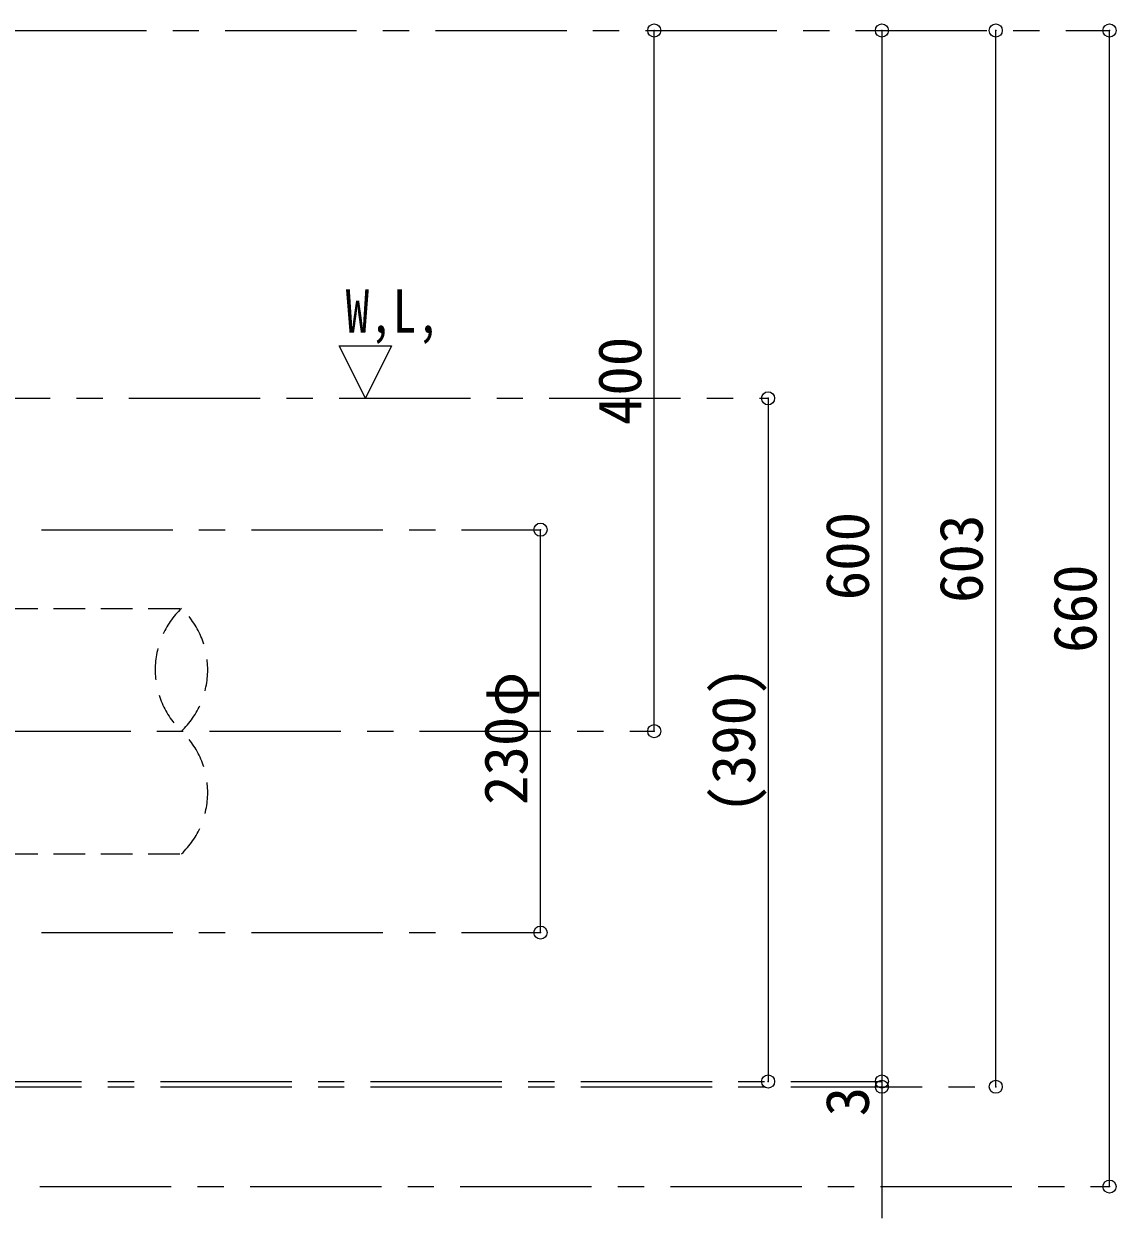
# Model space of a CAD drawing. Units: millimetres at full size, sheet at 1:15. Extents: x -3358 to 2717, y -2083 to 2132.
# Drawn here: x -381 to 243, y -1253 to -572 of the extents above; entities that cross this region are included whole.
import ezdxf
from ezdxf.enums import TextEntityAlignment as Align

# ---------------------------------------------------------------- set-up
doc = ezdxf.new("R2010")
doc.units = ezdxf.units.MM
doc.header["$LTSCALE"] = 15
doc.header["$PDMODE"] = 32
doc.header["$PDSIZE"] = 7.5
doc.linetypes.add('CHAIN1', pattern=[8, 5, -1, 1, -1])
doc.linetypes.add('DASHED1', pattern=[1.8, 1.2, -0.6])
doc.layers.add('0-0_ﾚｲﾔ1', color=4, linetype='Continuous', lineweight=9)
doc.styles.add('ＭＳ ゴシック', font='')
doc.styles.get('ＭＳ ゴシック').set_extended_font_data('MS Gothic')

msp = doc.modelspace()

# ---------------------------------------------------------------- linework, layer by layer
at = {"layer": '0-0_ﾚｲﾔ1', "linetype": 'CHAIN1'}
for p, q in [((-865.88, -575.45), (239.12, -575.45)), ((-1040.88, -785.45), (44.12, -785.45)), ((-370.88, -860.45), (-85.88, -860.45)), ((-1114.88, -975.45), (-20.88, -975.45)), ((-370.88, -1090.45), (-85.88, -1090.45)), ((-1022.88, -1175.45), (109.12, -1175.45)), ((-1022.88, -1178.45), (174.12, -1178.45)), ((-971.68, -1235.45), (239.12, -1235.45))]:
    msp.add_line(p, q, dxfattribs=at)
at = {"layer": '0-0_ﾚｲﾔ1'}
for p, q in [((-20.88, -975.45), (-20.88, -575.45)), ((109.12, -575.45), (109.12, -1175.45)), ((174.12, -1178.45), (174.12, -575.45)), ((239.12, -1235.45), (239.12, -575.45)), ((44.12, -785.45), (44.12, -1175.45)), ((-85.88, -1090.45), (-85.88, -860.45)), ((109.12, -1175.45), (109.12, -1253.45))]:
    msp.add_line(p, q, dxfattribs=at)
at = {"layer": '0-0_ﾚｲﾔ1', "linetype": 'DASHED1'}
for p, q in [((-957.88, -905.35), (-290.88, -905.35)), ((-957.88, -1045.55), (-290.88, -1045.55))]:
    msp.add_line(p, q, dxfattribs=at)
at = {"layer": '0-0_ﾚｲﾔ1', "color": 7, "lineweight": 18}
msp.add_lwpolyline([(-200.88, -755.45), (-170.88, -755.45), (-185.88, -785.45)], close=True, dxfattribs=at)
at = {"layer": '0-0_ﾚｲﾔ1', "linetype": 'DASHED1'}
for centre, start, end in [((-257.43, -940.4), 133.66202, 226.33798), ((-324.33, -940.4), 313.66202, 46.33798), ((-324.33, -1010.5), 313.66202, 46.33798)]:
    msp.add_arc(centre, 48.45, start, end, dxfattribs=at)
at = {"layer": '0-0_ﾚｲﾔ1', "color": 1}
for p in [(-20.88, -575.45), (109.12, -575.45), (174.12, -575.45), (239.12, -575.45), (44.12, -785.45), (-85.88, -860.45), (-20.88, -975.45), (-85.88, -1090.45), (44.12, -1175.45), (109.12, -1175.45), (109.12, -1178.45), (174.12, -1178.45), (239.12, -1235.45)]:
    msp.add_point(p, dxfattribs=at)

# ---------------------------------------------------------------- texts
at = {"layer": '0-0_ﾚｲﾔ1', "color": 7, "style": 'ＭＳ ゴシック', "width": 0.8}
msp.add_text('W,L,', height=24.74, dxfattribs=at).set_placement((-197.13, -755.45), align=Align.BOTTOM_LEFT)
at = {"layer": '0-0_ﾚｲﾔ1', "color": 7, "style": 'ＭＳ ゴシック'}
for s, p in [('400', (-20.88, -800.77)), ('600', (109.12, -900.77)), ('603', (174.12, -902.27)), ('660', (239.12, -930.77)), ('230φ', (-85.88, -1017.64)), ('(390)', (44.12, -1022.64)), ('3', (109.12, -1195.33))]:
    msp.add_text(s, height=24.74, rotation=90, dxfattribs=at).set_placement(p, align=Align.BOTTOM_LEFT)

doc.saveas('drawing.dxf')
